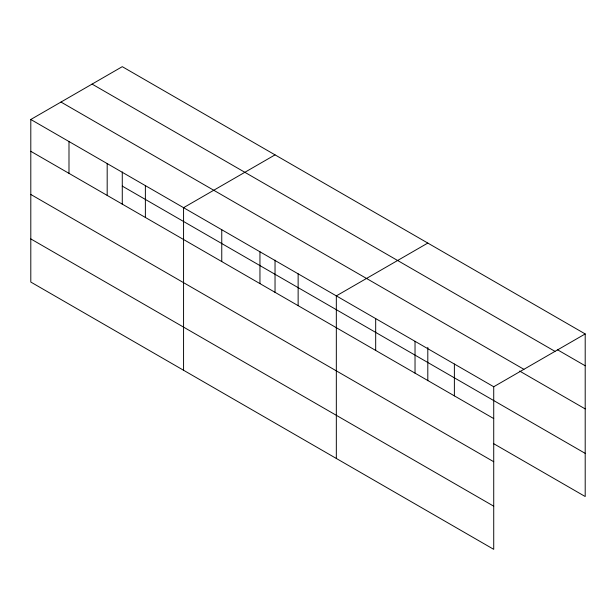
<?xml version="1.0" encoding="UTF-8"?>
<svg xmlns="http://www.w3.org/2000/svg" width="616" height="616" viewBox="0 0 616 616"><rect width="100%" height="100%" fill="white"/><g stroke="black" fill="none" stroke-linecap="round" stroke-linejoin="round"><path stroke-width="0.92" d="M30.8 119.481L493.724 386.748L493.724 549.333L30.8 282.059L30.8 119.481L122.276 66.667L585.2 333.941L585.2 496.519L493.385 443.512M275.036 154.87L183.568 207.684L183.568 370.262M427.804 243.066L336.328 295.88L336.328 458.458M493.724 386.748L585.2 333.941M557.326 349.68L585.2 365.773M92.084 84.099L555.016 351.366M60.984 102.056L523.916 369.323M519.619 371.055L585.2 408.916M122.276 186.101L585.2 453.368M30.8 151.313L493.724 418.58M30.8 194.464L493.724 461.731M30.8 238.916L493.724 506.183M454.377 364.033L454.377 395.865M427.804 347.37L427.804 380.719M415.03 341.318L415.03 373.15M375.683 318.595L375.683 350.427M298.136 273.827L298.136 305.659M275.036 260.114L275.036 292.515M259.952 251.782L259.952 283.614M221.76 229.73L221.76 261.561M145.376 185.632L145.376 217.463M122.276 171.918L122.276 204.32M107.184 163.579L107.184 195.411M68.992 141.534L68.992 173.365"/></g></svg>
